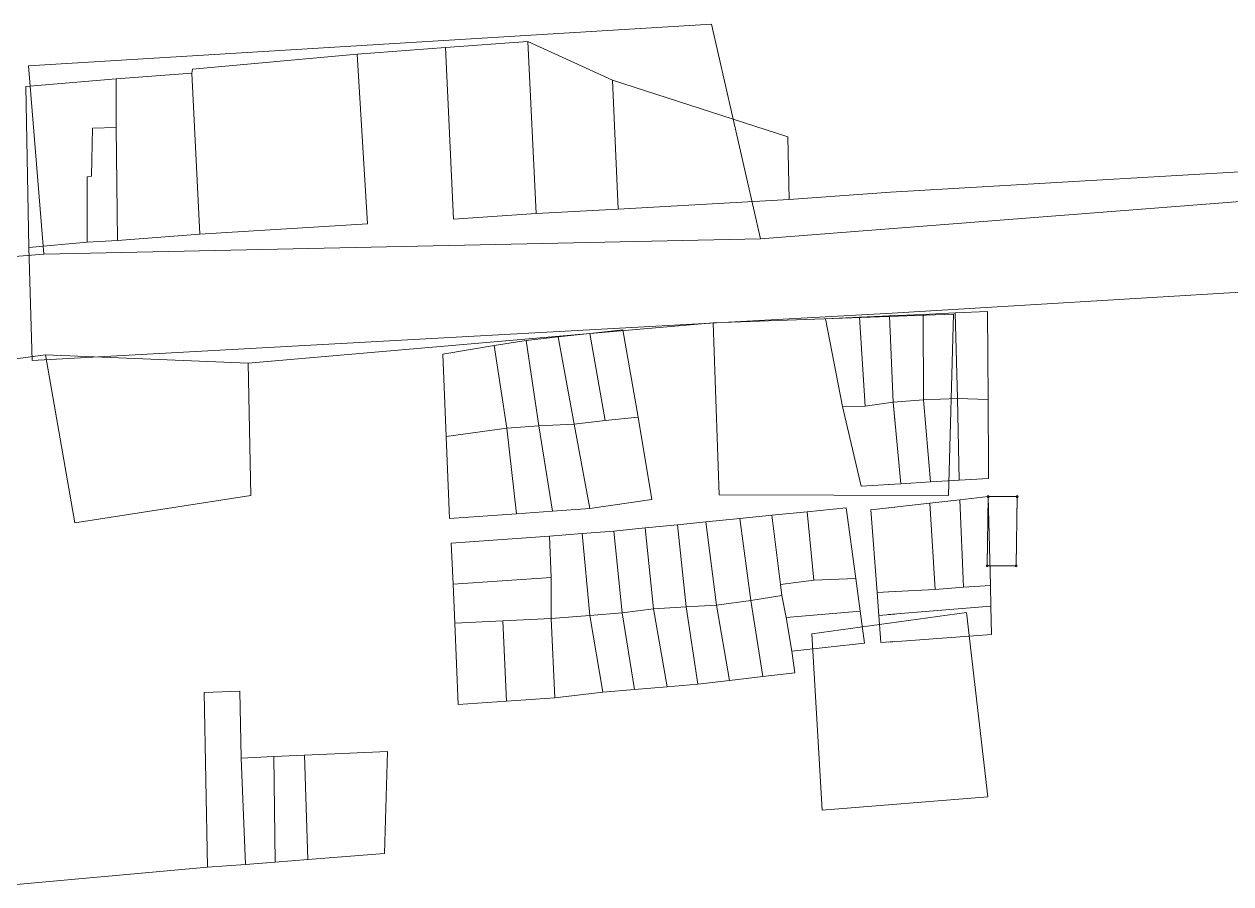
# Model space of a CAD drawing. Header units: millimetres. Extents: x 1956 to 626126, y 2654 to 1331070.
# Drawn here: x 624925.6 to 625226.7, y 1330118.2 to 1330332.7 of the extents above; entities that cross this region are included whole.
import ezdxf

# ---------------------------------------------------------------- set-up
doc = ezdxf.new("R2010")
doc.units = ezdxf.units.MM

msp = doc.modelspace()

# ---------------------------------------------------------------- linework, layer by layer
at = {"color": 1, "lineweight": 0}
for p, q in [((625097.09, 1330332.65), (624926.65, 1330322.29)), ((625109.34, 1330279.1), (625097.09, 1330332.65)), ((625030.7, 1330326.79), (625051.26, 1330328.32)), ((625030.7, 1330326.79), (625051.26, 1330328.32)), ((625051.26, 1330328.32), (625053.39, 1330285.42)), ((625051.26, 1330328.32), (625072.37, 1330318.72)), ((625051.26, 1330328.32), (625072.37, 1330318.72)), ((625051.26, 1330328.32), (625053.39, 1330285.42)), ((624967.6, 1330321.4), (625008.72, 1330325.16)), ((624967.6, 1330321.4), (625008.72, 1330325.16)), ((625008.72, 1330325.16), (625030.7, 1330326.79)), ((625008.72, 1330325.16), (625030.7, 1330326.79)), ((625008.72, 1330325.16), (625011.25, 1330282.88)), ((625008.72, 1330325.16), (625011.25, 1330282.88)), ((625030.7, 1330326.79), (625032.73, 1330284)), ((625030.7, 1330326.79), (625032.73, 1330284)), ((624926.65, 1330322.29), (624930.49, 1330275.3)), ((624948.57, 1330319.03), (624925.98, 1330317.08)), ((624948.57, 1330319.03), (624925.98, 1330317.08)), ((624948.57, 1330319.03), (624948.52, 1330306.89)), ((624948.57, 1330319.03), (624948.52, 1330306.89)), ((624948.57, 1330319.03), (624967.46, 1330320.44)), ((624948.57, 1330319.03), (624967.46, 1330320.44)), ((624967.46, 1330320.44), (624967.6, 1330321.4)), ((624967.46, 1330320.44), (624967.6, 1330321.4)), ((624967.46, 1330320.44), (624969.41, 1330280.28)), ((624967.46, 1330320.44), (624969.41, 1330280.28)), ((624925.98, 1330317.08), (624926.77, 1330276.92)), ((624925.98, 1330317.08), (624926.77, 1330276.92)), ((625072.37, 1330318.72), (625116.17, 1330304.58)), ((625072.37, 1330318.72), (625073.8, 1330286.49)), ((625072.37, 1330318.72), (625073.8, 1330286.49)), ((625072.37, 1330318.72), (625116.17, 1330304.58)), ((624942.68, 1330306.69), (624942.37, 1330294.76)), ((624942.68, 1330306.69), (624942.37, 1330294.76)), ((624948.52, 1330306.89), (624942.68, 1330306.69)), ((624948.52, 1330306.89), (624942.68, 1330306.69)), ((624948.52, 1330306.89), (624948.9, 1330278.71)), ((624948.52, 1330306.89), (624948.9, 1330278.71)), ((625116.17, 1330304.58), (625116.45, 1330288.94)), ((625116.17, 1330304.58), (625116.45, 1330288.94)), ((625141.76, 1330290.76), (625242.23, 1330296.56)), ((625141.76, 1330290.76), (625242.23, 1330296.56)), ((624941.31, 1330294.6), (624941.29, 1330278.24)), ((624941.31, 1330294.6), (624941.29, 1330278.24)), ((624942.37, 1330294.76), (624941.31, 1330294.6)), ((624942.37, 1330294.76), (624941.31, 1330294.6)), ((625116.45, 1330288.94), (625073.8, 1330286.49)), ((625116.45, 1330288.94), (625073.8, 1330286.49)), ((625246.49, 1330289.78), (625109.34, 1330279.1)), ((625116.45, 1330288.94), (625141.76, 1330290.76)), ((625116.45, 1330288.94), (625141.76, 1330290.76)), ((625073.8, 1330286.49), (625053.39, 1330285.42)), ((625073.8, 1330286.49), (625053.39, 1330285.42)), ((625011.25, 1330282.88), (624969.41, 1330280.28)), ((625011.25, 1330282.88), (624969.41, 1330280.28)), ((625053.39, 1330285.42), (625032.73, 1330284)), ((625053.39, 1330285.42), (625032.73, 1330284)), ((624969.41, 1330280.28), (624948.9, 1330278.71)), ((624969.41, 1330280.28), (624948.9, 1330278.71)), ((624941.29, 1330278.24), (624926.77, 1330276.92)), ((624941.29, 1330278.24), (624926.77, 1330276.92)), ((624926.77, 1330276.92), (624927.61, 1330248.79)), ((624926.77, 1330276.92), (624927.61, 1330248.79)), ((624930.49, 1330275.3), (625109.34, 1330279.1)), ((624948.9, 1330278.71), (624941.29, 1330278.24)), ((624948.9, 1330278.71), (624941.29, 1330278.24)), ((625142.14, 1330260.57), (625432.51, 1330278.19)), ((625142.14, 1330260.57), (625432.51, 1330278.19)), ((624917.28, 1330274.21), (624930.49, 1330275.3)), ((624927.61, 1330248.79), (625142.14, 1330260.57)), ((624927.61, 1330248.79), (625142.14, 1330260.57)), ((625097.52, 1330258.2), (625157.48, 1330260.31)), ((625125.57, 1330259.18), (625134.03, 1330259.56)), ((625129.81, 1330237.27), (625125.57, 1330259.18)), ((625134.03, 1330259.56), (625141.54, 1330259.89)), ((625135.45, 1330237.38), (625134.03, 1330259.56)), ((625141.27, 1330259.88), (625141.54, 1330259.89)), ((625141.54, 1330259.89), (625149.9, 1330260.26)), ((625141.54, 1330259.89), (625142.83, 1330259.95)), ((625141.54, 1330259.89), (625142.4, 1330238.39)), ((625141.54, 1330259.89), (625142.4, 1330238.39)), ((625149.9, 1330260.26), (625157.93, 1330260.62)), ((625150, 1330238.96), (625149.9, 1330260.26)), ((625156.22, 1330215.07), (625157.48, 1330260.31)), ((625157.93, 1330260.62), (625166, 1330260.98)), ((625157.93, 1330260.62), (625158.47, 1330239.25)), ((625166, 1330260.98), (625166.1, 1330239.07)), ((624981.47, 1330248.14), (625097.52, 1330258.2)), ((625066.75, 1330255.53), (625074.99, 1330256.44)), ((625074.99, 1330256.44), (625078.77, 1330234.61)), ((625097.52, 1330258.2), (625099.05, 1330215.26)), ((625042.89, 1330252.48), (625050.85, 1330253.78)), ((625050.85, 1330253.78), (625058.83, 1330254.66)), ((625050.85, 1330253.78), (625054.02, 1330232.51)), ((625058.83, 1330254.66), (625066.75, 1330255.53)), ((625062.86, 1330232.91), (625058.83, 1330254.66)), ((625066.75, 1330255.53), (625070.55, 1330233.83)), ((624886.72, 1330244.3), (624930.89, 1330250.14)), ((624930.89, 1330250.14), (624981.47, 1330248.14)), ((624930.89, 1330250.14), (624938.25, 1330208.26)), ((625030.04, 1330250.38), (625042.89, 1330252.48)), ((625030.88, 1330229.81), (625030.04, 1330250.38)), ((625046, 1330231.86), (625042.89, 1330252.48)), ((624982.17, 1330215.11), (624981.47, 1330248.14)), ((625142.4, 1330238.39), (625135.45, 1330237.38)), ((625142.4, 1330238.39), (625141.27, 1330238.22)), ((625150, 1330238.96), (625142.4, 1330238.39)), ((625142.83, 1330238.42), (625142.4, 1330238.39)), ((625142.4, 1330238.39), (625142.83, 1330233.81)), ((625142.4, 1330238.39), (625144.31, 1330218.04)), ((625158.47, 1330239.25), (625150, 1330238.96)), ((625150, 1330238.96), (625151.72, 1330218.48)), ((625158.93, 1330218.91), (625158.47, 1330239.25)), ((625166.1, 1330239.07), (625158.47, 1330239.25)), ((625166.1, 1330239.07), (625166.19, 1330221.56)), ((625135.45, 1330237.38), (625129.81, 1330237.27)), ((625134.42, 1330217.44), (625129.81, 1330237.27)), ((625046, 1330231.86), (625030.88, 1330229.81)), ((625046, 1330231.86), (625054.02, 1330232.51)), ((625048.47, 1330210.55), (625046, 1330231.86)), ((625054.02, 1330232.51), (625062.86, 1330232.91)), ((625057.45, 1330211.19), (625054.02, 1330232.51)), ((625070.55, 1330233.83), (625062.86, 1330232.91)), ((625062.86, 1330232.91), (625066.75, 1330211.86)), ((625070.55, 1330233.83), (625078.77, 1330234.61)), ((625078.77, 1330234.61), (625082.23, 1330214.14)), ((625031.72, 1330209.35), (625030.88, 1330229.81)), ((625166.19, 1330221.56), (625166.2, 1330219.35)), ((625142.83, 1330217.95), (625134.42, 1330217.44)), ((625144.31, 1330218.04), (625141.27, 1330217.86)), ((625151.72, 1330218.48), (625144.31, 1330218.04)), ((625158.93, 1330218.91), (625151.72, 1330218.48)), ((625166.2, 1330219.35), (625158.93, 1330218.91)), ((624938.25, 1330208.26), (624982.17, 1330215.11)), ((625082.23, 1330214.14), (625066.75, 1330211.86)), ((625099.05, 1330215.26), (625156.22, 1330215.07)), ((625151.58, 1330213.17), (625159.09, 1330214.02)), ((625159.09, 1330214.02), (625166.15, 1330214.81)), ((625159.97, 1330192.27), (625159.09, 1330214.02)), ((625165.89, 1330197.56), (625166.15, 1330214.81)), ((625165.89, 1330197.81), (625166.15, 1330214.56)), ((625166.15, 1330214.81), (625166.69, 1330192.65)), ((625166.15, 1330214.81), (625173.36, 1330214.81)), ((625166.4, 1330214.81), (625173.11, 1330214.81)), ((625173.36, 1330214.81), (625173.12, 1330197.56)), ((625173.36, 1330214.56), (625173.12, 1330197.81)), ((625057.45, 1330211.19), (625048.47, 1330210.55)), ((625066.75, 1330211.86), (625057.45, 1330211.19)), ((625112.19, 1330210.17), (625120.93, 1330211.04)), ((625120.93, 1330211.04), (625130.72, 1330212.02)), ((625120.93, 1330211.04), (625122.63, 1330193.95)), ((625130.72, 1330212.02), (625133.1, 1330194.4)), ((625136.84, 1330211.52), (625142.83, 1330212.19)), ((625138.41, 1330190.93), (625136.84, 1330211.52)), ((625141.27, 1330212.02), (625151.58, 1330213.17)), ((625152.89, 1330191.62), (625151.58, 1330213.17)), ((625048.47, 1330210.55), (625031.72, 1330209.35)), ((625080.58, 1330207.01), (625088.58, 1330207.81)), ((625088.58, 1330207.81), (625095.67, 1330208.52)), ((625090.76, 1330187.33), (625088.58, 1330207.81)), ((625095.67, 1330208.52), (625104.16, 1330209.37)), ((625095.67, 1330208.52), (625098.31, 1330187.72)), ((625104.16, 1330209.37), (625112.19, 1330210.17)), ((625104.16, 1330209.37), (625106.9, 1330188.91)), ((625112.19, 1330210.17), (625114.35, 1330192.89)), ((625032.18, 1330203.24), (625056.69, 1330204.97)), ((625056.69, 1330204.97), (625064.85, 1330205.61)), ((625057.1, 1330194.69), (625056.69, 1330204.97)), ((625064.85, 1330205.61), (625072.74, 1330206.23)), ((625064.85, 1330205.61), (625066.74, 1330185.14)), ((625072.74, 1330206.23), (625080.58, 1330207.01)), ((625074.82, 1330185.87), (625072.74, 1330206.23)), ((625080.58, 1330207.01), (625082.65, 1330186.82)), ((625032.62, 1330192.95), (625032.18, 1330203.24)), ((625173.12, 1330197.56), (625165.89, 1330197.56)), ((625172.87, 1330197.56), (625166.14, 1330197.56)), ((625057.1, 1330194.69), (625032.62, 1330192.95)), ((625033.03, 1330183.25), (625032.62, 1330192.95)), ((625057.1, 1330194.69), (625057.13, 1330184.44)), ((625122.63, 1330193.95), (625114.35, 1330192.89)), ((625114.63, 1330190.14), (625114.35, 1330192.89)), ((625133.1, 1330194.4), (625122.63, 1330193.95)), ((625133.1, 1330194.4), (625134.2, 1330186.27)), ((625159.97, 1330192.27), (625166.69, 1330192.65)), ((625166.69, 1330192.65), (625166.82, 1330187.46)), ((625106.9, 1330188.91), (625114.63, 1330190.14)), ((625114.63, 1330190.14), (625115.69, 1330184.64)), ((625142.83, 1330191.14), (625138.41, 1330190.93)), ((625138.84, 1330185.19), (625138.41, 1330190.93)), ((625152.89, 1330191.62), (625141.27, 1330191.07)), ((625159.97, 1330192.27), (625152.89, 1330191.62)), ((625074.82, 1330185.87), (625082.65, 1330186.82)), ((625090.76, 1330187.33), (625082.65, 1330186.82)), ((625082.65, 1330186.82), (625086.05, 1330167.37)), ((625098.31, 1330187.72), (625090.76, 1330187.33)), ((625090.76, 1330187.33), (625093.66, 1330168.01)), ((625098.31, 1330187.72), (625106.9, 1330188.91)), ((625098.31, 1330187.72), (625101.62, 1330168.95)), ((625106.9, 1330188.91), (625109.89, 1330169.93)), ((625166.82, 1330187.46), (625141.27, 1330185.39)), ((625166.82, 1330187.46), (625166.99, 1330180.41)), ((625033.03, 1330183.25), (625045.05, 1330183.86)), ((625057.13, 1330184.44), (625045.05, 1330183.86)), ((625045.05, 1330183.86), (625045.93, 1330163.82)), ((625057.13, 1330184.44), (625066.74, 1330185.14)), ((625057.98, 1330164.64), (625057.13, 1330184.44)), ((625074.82, 1330185.87), (625066.74, 1330185.14)), ((625069.98, 1330166.02), (625066.74, 1330185.14)), ((625077.87, 1330166.68), (625074.82, 1330185.87)), ((625134.2, 1330186.27), (625115.69, 1330184.64)), ((625117.13, 1330176.27), (625115.69, 1330184.64)), ((625122.12, 1330180.58), (625160.71, 1330185.88)), ((625134.2, 1330186.27), (625135.29, 1330178.24)), ((625142.83, 1330185.51), (625138.84, 1330185.19)), ((625139.36, 1330178.4), (625138.84, 1330185.19)), ((625160.71, 1330185.88), (625166.06, 1330139.91)), ((625033.89, 1330163.01), (625033.03, 1330183.25)), ((625124.67, 1330136.63), (625122.12, 1330180.58)), ((625135.29, 1330178.24), (625117.13, 1330176.27)), ((625142.83, 1330178.65), (625139.36, 1330178.4)), ((625166.99, 1330180.41), (625141.27, 1330178.54)), ((625117.13, 1330176.27), (625117.9, 1330170.88)), ((625101.62, 1330168.95), (625093.66, 1330168.01)), ((625109.89, 1330169.93), (625101.62, 1330168.95)), ((625117.9, 1330170.88), (625109.89, 1330169.93)), ((624970.52, 1330165.95), (624979.45, 1330166.28)), ((624971.32, 1330122.37), (624970.52, 1330165.95)), ((624979.45, 1330166.28), (624979.72, 1330149.61)), ((625069.98, 1330166.02), (625057.98, 1330164.64)), ((625077.87, 1330166.68), (625069.98, 1330166.02)), ((625086.05, 1330167.37), (625077.87, 1330166.68)), ((625093.66, 1330168.01), (625086.05, 1330167.37)), ((625045.93, 1330163.82), (625033.89, 1330163.01)), ((625057.98, 1330164.64), (625045.93, 1330163.82)), ((624995.57, 1330150.34), (625016.24, 1330151.29)), ((625016.24, 1330151.29), (625015.53, 1330125.79)), ((624979.72, 1330149.61), (624987.89, 1330149.99)), ((624979.72, 1330149.61), (624980.79, 1330123.1)), ((624987.89, 1330149.99), (624995.57, 1330150.34)), ((624988.25, 1330123.68), (624987.89, 1330149.99)), ((624996.35, 1330124.31), (624995.57, 1330150.34)), ((625166.06, 1330139.91), (625124.67, 1330136.63)), ((624988.25, 1330123.68), (624980.79, 1330123.1)), ((624996.35, 1330124.31), (624988.25, 1330123.68)), ((625015.53, 1330125.79), (624996.35, 1330124.31)), ((624980.79, 1330123.1), (624971.32, 1330122.37))]:
    msp.add_line(p, q, dxfattribs=at)
at = {"color": 1, "lineweight": 0, "ltscale": 0.5}
msp.add_line((624820.88, 1330108.77), (624971.32, 1330122.37), dxfattribs=at)
at = {"color": 1, "lineweight": 0}
for centre in [(625166.15, 1330214.81), (625173.36, 1330214.81), (625165.89, 1330197.56), (625173.12, 1330197.56)]:
    msp.add_circle(centre, 0.25, dxfattribs=at)

doc.saveas('drawing.dxf')
